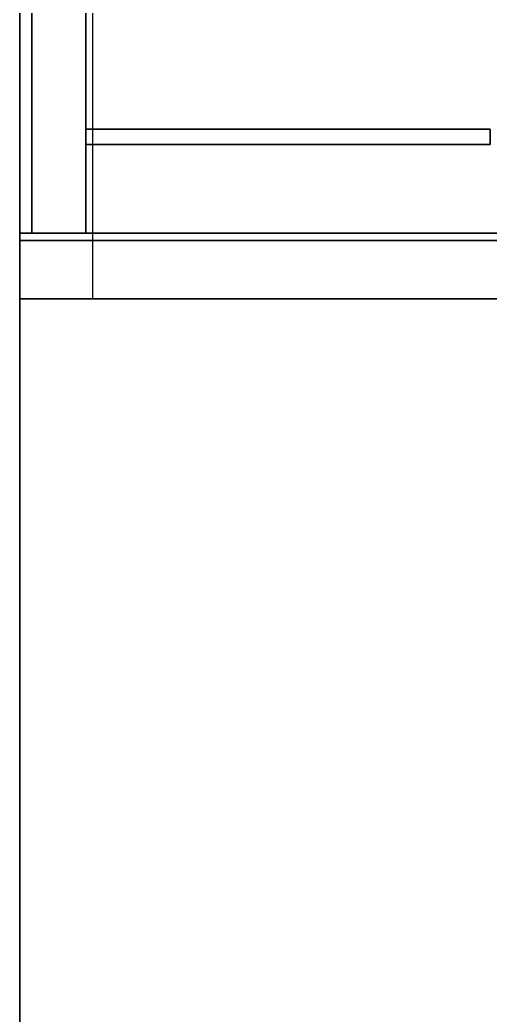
# Model space of a CAD drawing. Header units: millimetres. Extents: x 1429 to 3422, y 966 to 3043.
# Drawn here: x 1429.3 to 1629.3, y 1389.8 to 1813.4 of the extents above; entities that cross this region are included whole.
import ezdxf

# ---------------------------------------------------------------- set-up
doc = ezdxf.new("R2010")
doc.units = ezdxf.units.MM
doc.header["$MEASUREMENT"] = 0
for name, color, linetype in [('3D_BASE HORMIGON', 7, 'Continuous'), ('3D_CARPINTER_A', 7, 'Continuous'), ('3D_CUBIERTA', 7, 'Continuous'), ('3D_MURO', 1, 'Continuous'), ('3D_PISO', 7, 'Continuous'), ('3D_VIGAS', 5, 'Continuous')]:
    doc.layers.add(name, color=color, linetype=linetype)

msp = doc.modelspace()

# ---------------------------------------------------------------- linework, layer by layer
at = {"layer": '3D_BASE HORMIGON'}
for p, q in [((1434.29, 1722.63, 90), (1434.29, 1722.63, -90)), ((1590.54, 1722.63, 90), (1590.54, 1722.63, -90))]:
    msp.add_line(p, q, dxfattribs=at)
for points in [[(2322.29, 2162.63), (2322.29, 1474.63), (1772.29, 1474.63), (1772.29, 1721.13), (1746.79, 1721.13), (1746.79, 1722.63), (1434.29, 1722.63), (1434.29, 1942.63), (1634.29, 1942.63), (1634.29, 2162.63), (2322.29, 2162.63)], [(1434.29, 1722.63), (1434.29, 1942.63)], [(1434.29, 1942.63), (1434.29, 1722.63)], [(1434.29, 1722.63), (1434.29, 1942.63)], [(1746.79, 1722.63), (1434.29, 1722.63)], [(1434.29, 1722.63), (1746.79, 1722.63)], [(1746.79, 1722.63), (1434.29, 1722.63)]]:
    msp.add_lwpolyline(points, dxfattribs=at)
for points in [[(1429.29, 1719.5, 7.5), (1429.29, 1691.99, 7.5), (1429.29, 1641.03, 7.5), (1429.29, 1575.26, 7.5), (1429.29, 1517.2, 7.5), (1429.29, 1463.13, 7.5), (1429.29, 1409.07, 7.5), (1429.29, 1351.01, 7.5), (1429.29, 1285.24, 7.5), (1429.29, 1234.28, 7.5), (1429.29, 1206.77, 7.5)], [(1744.29, 1719.5, 7.5), (1639.29, 1719.5, 7.5), (1534.29, 1719.5, 7.5), (1429.29, 1719.5, 7.5)], [(1429.29, 1206.77, 22.5), (1429.29, 1234.28, 22.5), (1429.29, 1285.24, 22.5), (1429.29, 1351.01, 22.5), (1429.29, 1409.07, 22.5), (1429.29, 1463.13, 22.5), (1429.29, 1517.2, 22.5), (1429.29, 1575.26, 22.5), (1429.29, 1641.03, 22.5), (1429.29, 1691.99, 22.5), (1429.29, 1719.5, 22.5)], [(1429.29, 1719.5, 22.5), (1534.29, 1719.5, 22.5), (1639.29, 1719.5, 22.5), (1744.29, 1719.5, 22.5)]]:
    msp.add_open_spline(points, degree=3, dxfattribs=at)
msp.add_open_spline([(1429.29, 1719.5, 7.5), (1429.29, 1719.5, 7.82), (1429.29, 1719.5, 9.07), (1429.29, 1719.5, 11.52), (1429.29, 1719.5, 13.85), (1429.29, 1719.5, 16.43), (1429.29, 1719.5, 18.44), (1429.29, 1719.5, 19.33), (1429.29, 1719.5, 19.24), (1429.29, 1719.5, 18.37), (1429.29, 1719.5, 16.87), (1429.29, 1719.5, 15), (1429.29, 1719.5, 13.13), (1429.29, 1719.5, 11.63), (1429.29, 1719.5, 10.76), (1429.29, 1719.5, 10.67), (1429.29, 1719.5, 11.56), (1429.29, 1719.5, 13.57), (1429.29, 1719.5, 16.15), (1429.29, 1719.5, 18.48), (1429.29, 1719.5, 20.93), (1429.29, 1719.5, 22.18), (1429.29, 1719.5, 22.5)], degree=3, knots=[0, 0, 0, 0, 0.9375, 1.875, 2.8125, 3.75, 5.625, 7.5, 9.375, 11.25, 13.125, 15, 16.875, 18.75, 20.625, 22.5, 24.375, 26.25, 27.1875, 28.125, 29.0625, 30, 30, 30, 30], dxfattribs=at)
at = {"layer": '3D_CARPINTER_A'}
msp.add_lwpolyline([(1429.29, 1206.77), (1744.29, 1206.77), (1744.29, 1694.63), (1429.29, 1694.63), (1429.29, 1206.77)], dxfattribs=at)
msp.add_lwpolyline([(1429.29, 1206.77), (1744.29, 1206.77), (1744.29, 1694.63), (1429.29, 1694.63), (1429.29, 1206.77)], dxfattribs=at)
msp.add_lwpolyline([(1429.29, 1206.77), (1744.29, 1206.77), (1744.29, 1694.63), (1429.29, 1694.63), (1429.29, 1206.77)], dxfattribs=at)
msp.add_polyline3d([(1457.29, 1914.63, 432.63), (1457.29, 1722.63, 432.63), (1657.29, 1722.63, 465.35), (1657.29, 1716.63, 465.35), (1689.23, 1716.63, 470.58), (1689.79, 1500.13, 470.67), (2294.09, 1500.13, 569.56), (2296.79, 1940.96, 570), (2844.09, 1940.13, 659.69), (2846.79, 2380.96, 660), (3394.09, 2380.13, 749.62), (3394.15, 3014.73, 749.57), (2759.79, 3017.13, 645.76), (2759.79, 2794.63, 645.76), (2562.29, 2794.63, 613.45), (2562.29, 2577.13, 613.45), (2209.79, 2577.13, 555.76), (2209.79, 2356.13, 555.76), (2010.79, 2356.13, 523.2), (2010.79, 2136.13, 523.2), (1657.29, 2136.13, 465.35), (1657.29, 1914.63, 465.35), (1457.29, 1914.63, 432.63)], dxfattribs=at)
at = {"layer": '3D_CUBIERTA'}
for p, q in [((1457.29, 1722.63, 432.63), (1457.29, 1722.63, 435.63)), ((1429.29, 1694.63, 431.05), (1429.29, 1694.63, 436.05))]:
    msp.add_line(p, q, dxfattribs=at)
for points in [[(1457.29, 1914.63), (1457.29, 1722.63)], [(1457.29, 1722.63), (1457.29, 1914.63)]]:
    msp.add_lwpolyline(points, dxfattribs=at)
at = {"layer": '3D_CUBIERTA', "extrusion": (0, 1, 0)}
for points in [[(-1457.29, 432.63), (-1657.29, 465.35)], [(-1657.29, 468.35), (-1457.29, 435.63)]]:
    msp.add_lwpolyline(points, dxfattribs=at)
at = {"layer": '3D_CUBIERTA'}
for points in [[(1429.29, 1942.63, 431.05), (1429.29, 1818.63, 431.05), (1429.29, 1694.63, 431.05)], [(1429.29, 1694.63, 436.05), (1429.29, 1818.63, 436.05), (1429.29, 1942.63, 436.05)], [(1429.29, 1694.63, 431.05), (1543.29, 1694.63, 449.7), (1657.29, 1694.63, 468.35)], [(1657.29, 1694.63, 473.35), (1543.29, 1694.63, 454.7), (1429.29, 1694.63, 436.05)]]:
    msp.add_open_spline(points, degree=2, dxfattribs=at)
at = {"layer": '3D_MURO'}
for p, q in [((1429.29, 1722.63, 90), (1429.29, 1722.63, 428.05)), ((1429.29, 1722.63, 32.5), (1429.29, 1722.63, 428.05)), ((1457.29, 1722.63, 90), (1457.29, 1722.63, 432.63)), ((1457.29, 1722.63, 90), (1457.29, 1722.63, 120)), ((1457.29, 1722.63, 90), (1457.29, 1722.63, 120)), ((1429.29, 1694.63, 32.5), (1429.29, 1694.63, 428.05))]:
    msp.add_line(p, q, dxfattribs=at)
at = {"layer": '3D_MURO', "extrusion": (-0.161489, 0, 0.986875)}
msp.add_lwpolyline([(-1942.63, 1479.65), (-1694.63, 1479.65), (-1694.63, 1710.68), (-1474.63, 1710.68), (-1474.63, 2384.53), (-1914.63, 2384.53), (-1914.63, 2941.84), (-2354.63, 2941.84), (-2354.63, 3499.16), (-3042.63, 3499.16), (-3042.63, 2802.01), (-2822.63, 2802.01), (-2822.63, 2599.35), (-2602.63, 2599.35), (-2602.63, 2244.69), (-2382.63, 2244.69), (-2382.63, 2042.03), (-2162.63, 2042.03), (-2162.63, 1682.31), (-1942.63, 1682.31), (-1942.63, 1479.65)], dxfattribs=at)
at = {"layer": '3D_MURO'}
for points in [[(1457.29, 1722.63), (1429.29, 1722.63), (1429.29, 1942.63), (1629.29, 1942.63), (1629.29, 2162.63), (1657.29, 2162.63), (1657.29, 1914.63), (1457.29, 1914.63), (1457.29, 1722.63)], [(1525.86, 1694.63), (1744.29, 1694.63), (1744.29, 1722.63), (1525.86, 1722.63)]]:
    msp.add_lwpolyline(points, dxfattribs=at)
for points, degree in [([(1429.29, 1942.63, 428.05), (1429.29, 1869.29, 428.05), (1429.29, 1795.96, 428.05), (1429.29, 1722.63, 428.05)], 3), ([(1429.29, 1722.63, 90), (1429.29, 1832.63, 90), (1429.29, 1942.63, 90)], 2), ([(1457.29, 1722.63, 432.63), (1457.29, 1786.63, 432.63), (1457.29, 1850.63, 432.63), (1457.29, 1914.63, 432.63)], 3), ([(1457.29, 1914.63, 90), (1457.29, 1818.63, 90), (1457.29, 1722.63, 90)], 2), ([(1429.29, 1694.63, 428.05), (1429.29, 1708.63, 428.05), (1429.29, 1722.63, 428.05)], 2), ([(1429.29, 1722.63, 428.05), (1543.29, 1722.63, 446.7), (1657.29, 1722.63, 465.35)], 2), ([(1429.29, 1722.63, 428.05), (1438.62, 1722.63, 429.57), (1447.95, 1722.63, 431.1), (1457.29, 1722.63, 432.63)], 3), ([(1457.29, 1722.63, 90), (1443.29, 1722.63, 90), (1429.29, 1722.63, 90)], 2), ([(1429.29, 1694.63, 428.05), (1429.29, 1703.96, 428.05), (1429.29, 1713.29, 428.05), (1429.29, 1722.63, 428.05)], 3), ([(1429.29, 1722.63, 428.05), (1505.29, 1722.63, 440.48), (1581.29, 1722.63, 452.92), (1657.29, 1722.63, 465.35)], 3), ([(1429.29, 1722.63, 32.5), (1429.29, 1713.29, 32.5), (1429.29, 1703.96, 32.5), (1429.29, 1694.63, 32.5)], 3), ([(1744.29, 1722.63, 32.5), (1639.29, 1722.63, 32.5), (1534.29, 1722.63, 32.5), (1429.29, 1722.63, 32.5)], 3), ([(1657.29, 1722.63, 90), (1590.62, 1722.63, 90), (1523.95, 1722.63, 90), (1457.29, 1722.63, 90)], 3), ([(1657.29, 1722.63, 90), (1590.62, 1722.63, 90), (1523.95, 1722.63, 90), (1457.29, 1722.63, 90)], 3), ([(1657.29, 1694.63, 465.35), (1543.29, 1694.63, 446.7), (1429.29, 1694.63, 428.05)], 2), ([(1657.29, 1694.63, 465.35), (1581.29, 1694.63, 452.92), (1505.29, 1694.63, 440.48), (1429.29, 1694.63, 428.05)], 3)]:
    msp.add_open_spline(points, degree=degree, dxfattribs=at)
at = {"layer": '3D_MURO', "extrusion": (-3.41055e-15, -1, -0.00038184)}
msp.add_open_spline([(1457.29, 1722.63, 120), (1523.95, 1722.63, 120), (1590.62, 1722.63, 120), (1657.29, 1722.63, 120)], degree=3, dxfattribs=at)
msp.add_open_spline([(1457.29, 1722.63, 120), (1523.95, 1722.63, 120), (1590.62, 1722.63, 120), (1657.29, 1722.63, 120)], degree=3, dxfattribs=at)
at = {"layer": '3D_MURO', "extrusion": (1.53532e-16, 6.7238e-07, -1)}
msp.add_open_spline([(1429.29, 1694.63, 32.5), (1534.29, 1694.63, 32.5), (1639.29, 1694.63, 32.5), (1744.29, 1694.63, 32.5)], degree=3, dxfattribs=at)
at = {"layer": '3D_PISO'}
msp.add_line((1457.29, 1722.63, 90), (1457.29, 1722.63, 120), dxfattribs=at)
for points, degree in [([(1457.29, 1722.63, 90), (1457.29, 1818.63, 90), (1457.29, 1914.63, 90)], 2), ([(1457.29, 1914.63, 120), (1457.29, 1818.63, 120), (1457.29, 1722.63, 120)], 2), ([(1657.29, 1722.63, 90), (1557.29, 1722.63, 90), (1457.29, 1722.63, 90)], 2), ([(1457.29, 1722.63, 120), (1557.29, 1722.63, 120), (1657.29, 1722.63, 120)], 2), ([(1429.29, 1719.5, 25), (1429.29, 1691.99, 25), (1429.29, 1641.03, 25), (1429.29, 1575.26, 25), (1429.29, 1517.2, 25), (1429.29, 1463.13, 25), (1429.29, 1409.07, 25), (1429.29, 1351.01, 25), (1429.29, 1285.24, 25), (1429.29, 1234.28, 25), (1429.29, 1206.77, 25)], 3), ([(1744.29, 1719.5, 25), (1639.29, 1719.5, 25), (1534.29, 1719.5, 25), (1429.29, 1719.5, 25)], 3), ([(1429.29, 1206.77, 30), (1429.29, 1234.28, 30), (1429.29, 1285.24, 30), (1429.29, 1351.01, 30), (1429.29, 1409.07, 30), (1429.29, 1463.13, 30), (1429.29, 1517.2, 30), (1429.29, 1575.26, 30), (1429.29, 1641.03, 30), (1429.29, 1691.99, 30), (1429.29, 1719.5, 30)], 3), ([(1429.29, 1719.5, 30), (1534.29, 1719.5, 30), (1639.29, 1719.5, 30), (1744.29, 1719.5, 30)], 3), ([(1429.29, 1719.5, 25), (1429.29, 1719.5, 35), (1429.29, 1719.5, 20), (1429.29, 1719.5, 30)], 3)]:
    msp.add_open_spline(points, degree=degree, dxfattribs=at)
at = {"layer": '3D_VIGAS'}
for points in [[(1457.29, 1766.88, 432.63), (1457.29, 1764.71, 432.63), (1457.29, 1762.54, 432.63), (1457.29, 1760.38, 432.63)], [(1457.29, 1760.38, 387.63), (1457.29, 1762.54, 387.63), (1457.29, 1764.71, 387.63), (1457.29, 1766.88, 387.63)], [(1457.29, 1766.88, 432.63), (1457.29, 1766.88, 417.63), (1457.29, 1766.88, 402.63), (1457.29, 1766.88, 387.63)], [(1629.29, 1760.38, 460.77), (1629.29, 1762.54, 460.77), (1629.29, 1764.71, 460.77), (1629.29, 1766.88, 460.77)], [(1629.29, 1766.88, 415.77), (1629.29, 1764.71, 415.77), (1629.29, 1762.54, 415.77), (1629.29, 1760.38, 415.77)], [(1629.29, 1766.88, 415.77), (1629.29, 1766.88, 430.77), (1629.29, 1766.88, 445.77), (1629.29, 1766.88, 460.77)], [(1457.29, 1760.38, 432.63), (1457.29, 1760.38, 417.63), (1457.29, 1760.38, 402.63), (1457.29, 1760.38, 387.63)], [(1629.29, 1760.38, 460.77), (1629.29, 1760.38, 445.77), (1629.29, 1760.38, 430.77), (1629.29, 1760.38, 415.77)]]:
    msp.add_open_spline(points, degree=3, dxfattribs=at)
for points, knots in [([(1457.29, 1766.88, 387.63), (1460.46, 1766.88, 388.15), (1466.72, 1766.88, 389.17), (1476.46, 1766.88, 390.76), (1486.52, 1766.88, 392.41), (1500.36, 1766.88, 394.68), (1518.43, 1766.88, 397.63), (1548.85, 1766.88, 402.61), (1585.54, 1766.88, 408.62), (1615.92, 1766.88, 413.59), (1629.29, 1766.88, 415.77)], [621.573089, 621.573089, 621.573089, 621.573089, 631.183606, 640.794123, 650.40464, 660.015157, 679.236191, 698.457225, 736.899293, 765.956489, 765.956489, 765.956489, 765.956489]), ([(1629.29, 1766.88, 460.77), (1616.79, 1766.88, 458.73), (1587.06, 1766.88, 453.86), (1550.72, 1766.88, 447.92), (1519.75, 1766.88, 442.85), (1501.32, 1766.88, 439.83), (1487.17, 1766.88, 437.52), (1476.87, 1766.88, 435.83), (1466.88, 1766.88, 434.2), (1460.45, 1766.88, 433.14), (1457.29, 1766.88, 432.63)], [1722.424808, 1722.424808, 1722.424808, 1722.424808, 1749.393063, 1787.835131, 1807.056165, 1826.277199, 1835.887716, 1845.498233, 1855.10875, 1864.719267, 1864.719267, 1864.719267, 1864.719267]), ([(1457.29, 1760.38, 432.63), (1460.45, 1760.38, 433.14), (1466.88, 1760.38, 434.2), (1476.87, 1760.38, 435.83), (1487.17, 1760.38, 437.52), (1501.32, 1760.38, 439.83), (1519.75, 1760.38, 442.85), (1550.72, 1760.38, 447.92), (1587.06, 1760.38, 453.86), (1616.79, 1760.38, 458.73), (1629.29, 1760.38, 460.77)], [1871.219267, 1871.219267, 1871.219267, 1871.219267, 1880.829784, 1890.440301, 1900.050818, 1909.661335, 1928.882369, 1948.103403, 1986.545471, 2013.513726, 2013.513726, 2013.513726, 2013.513726]), ([(1629.29, 1760.38, 415.77), (1615.92, 1760.38, 413.59), (1585.54, 1760.38, 408.62), (1548.85, 1760.38, 402.61), (1518.43, 1760.38, 397.63), (1500.36, 1760.38, 394.68), (1486.52, 1760.38, 392.41), (1476.46, 1760.38, 390.76), (1466.72, 1760.38, 389.17), (1460.46, 1760.38, 388.15), (1457.29, 1760.38, 387.63)], [470.689689, 470.689689, 470.689689, 470.689689, 499.746885, 538.188953, 557.409987, 576.631021, 586.241538, 595.852055, 605.462572, 615.073089, 615.073089, 615.073089, 615.073089])]:
    msp.add_open_spline(points, degree=3, knots=knots, dxfattribs=at)

doc.saveas('drawing.dxf')
